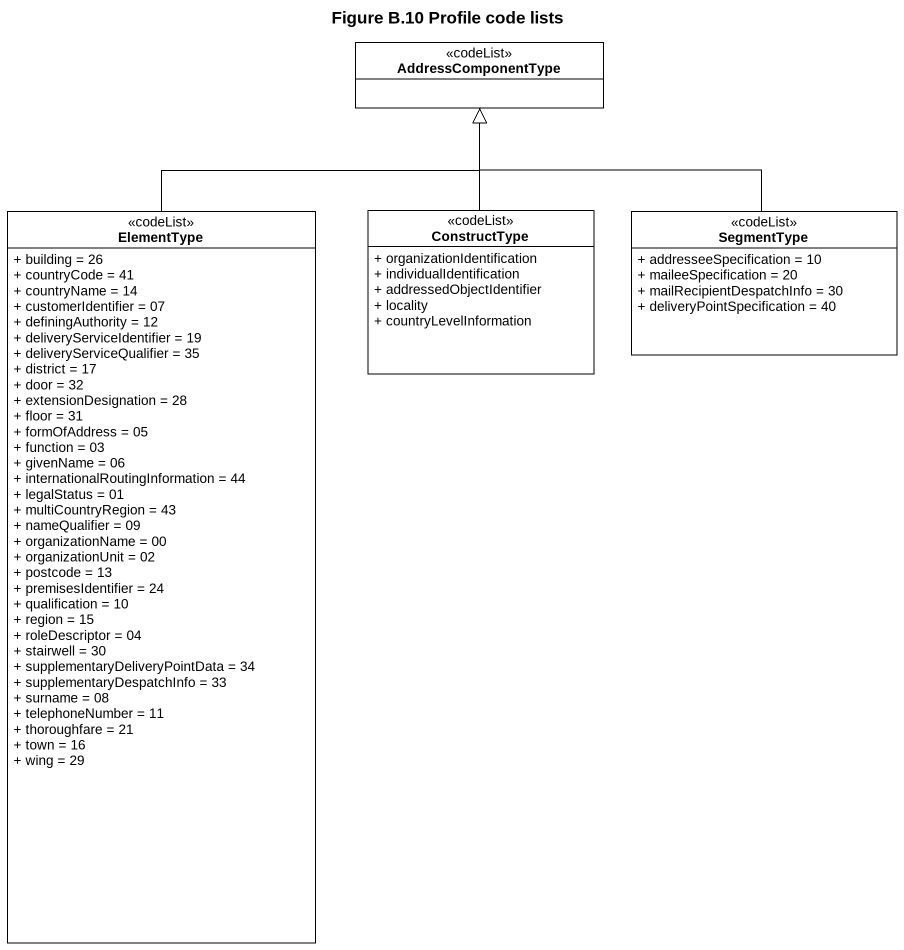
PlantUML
@startuml
title Figure B.10 Profile code lists
hide circle
hide empty members
skinparam classAttributeIconSize 0
class AddressComponentType <<codeList>> #FFFFFF
class ElementType <<codeList>> #FFFFFF {
  + building = 26
  + countryCode = 41
  + countryName = 14
  + customerIdentifier = 07
  + definingAuthority = 12
  + deliveryServiceIdentifier = 19
  + deliveryServiceQualifier = 35
  + district = 17
  + door = 32
  + extensionDesignation = 28
  + floor = 31
  + formOfAddress = 05
  + function = 03
  + givenName = 06
  + internationalRoutingInformation = 44
  + legalStatus = 01
  + multiCountryRegion = 43
  + nameQualifier = 09
  + organizationName = 00
  + organizationUnit = 02
  + postcode = 13
  + premisesIdentifier = 24
  + qualification = 10
  + region = 15
  + roleDescriptor = 04
  + stairwell = 30
  + supplementaryDeliveryPointData = 34
  + supplementaryDespatchInfo = 33
  + surname = 08
  + telephoneNumber = 11
  + thoroughfare = 21
  + town = 16
  + wing = 29
}
class ConstructType <<codeList>> #FFFFFF {
  + organizationIdentification
  + individualIdentification
  + addressedObjectIdentifier
  + locality
  + countryLevelInformation
}
class SegmentType <<codeList>> #FFFFFF {
  + addresseeSpecification = 10
  + maileeSpecification = 20
  + mailRecipientDespatchInfo = 30
  + deliveryPointSpecification = 40
}
ElementType -up-|> AddressComponentType
ConstructType -up-|> AddressComponentType
SegmentType -up-|> AddressComponentType
@enduml
